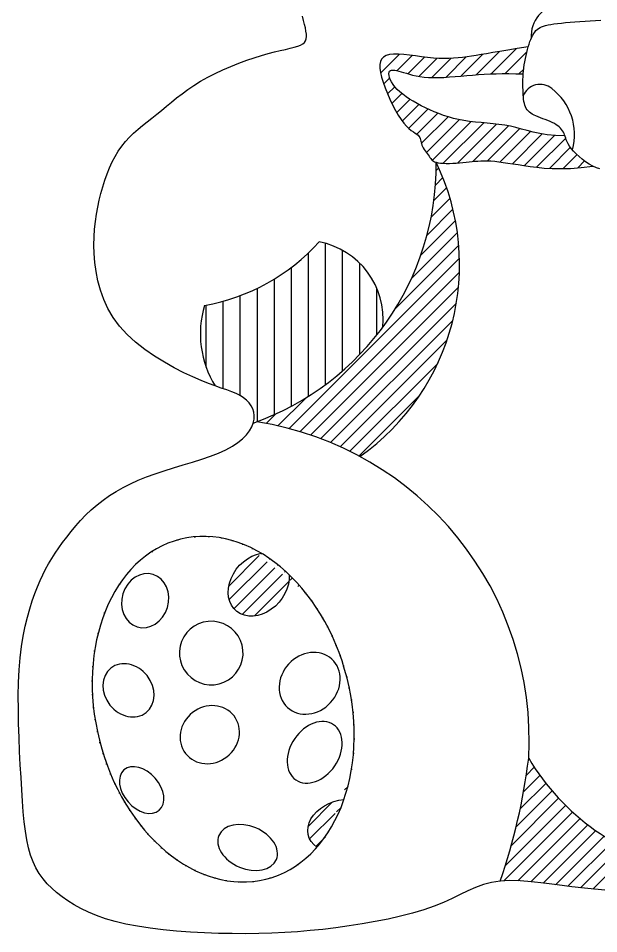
# Model space of a CAD drawing. Extents: x 1133 to 1381, y 1600 to 1873.
# Drawn here: x 1132.8 to 1239.2, y 1606.9 to 1774.7 of the extents above; entities that cross this region are included whole.
import ezdxf

# ---------------------------------------------------------------- set-up
doc = ezdxf.new("R2010")
doc.units = 0
doc.header["$LTSCALE"] = 10
doc.header["$MEASUREMENT"] = 0
for name, color, linetype in [('3', 3, 'CONTINUOUS'), ('7', 7, 'CONTINUOUS'), ('BH', 3, 'CONTINUOUS')]:
    doc.layers.add(name, color=color, linetype=linetype)
pattern_1 = [(45, (-10207.74603788839, 2496.279357756479), (-1.273452467092719, 1.273452467092719), [])]

msp = doc.modelspace()

# ---------------------------------------------------------------- hatches: boundary and pattern name
at = {"layer": 'BH'}
h = msp.add_hatch(dxfattribs=at)
h.set_pattern_fill('ANSI31', color=256, scale=14.40747, style=0)
h.set_pattern_definition(pattern_1)
h.paths.add_polyline_path([(1220.361887166126, 1764.566096118298), (1219.259640753669, 1764.530177021006), (1218.186242559976, 1764.479779071631), (1217.12741355849, 1764.415536138344), (1216.068874722652, 1764.338082089282), (1215.000417184687, 1764.249138821866), (1213.928112711896, 1764.154780350593), (1212.862103230464, 1764.062168719272), (1211.812530666446, 1763.978465971697), (1210.789536945929, 1763.910834151651), (1209.803263995071, 1763.866435302933), (1208.863853739927, 1763.852431469348), (1207.981448106657, 1763.875984694669), (1207.163799256297, 1763.941665876755), (1206.40910028974, 1764.043681329811), (1205.7131545429, 1764.173646222041), (1205.07176535162, 1764.323175721718), (1204.48073605177, 1764.483884997069), (1203.935869979217, 1764.647389216327), (1203.432970469856, 1764.805303547759), (1202.967840859505, 1764.949243159595), (1202.537566798126, 1765.071289044516), (1202.144363191759, 1765.165385493017), (1201.791727260537, 1765.225942620025), (1201.320756637711, 1765.258647961262), (1200.903359584801, 1765.11232481033), (1200.710047281531, 1764.733029904881), (1200.749206766503, 1764.261221584897), (1200.838152535949, 1763.899800534371), (1200.990747633219, 1763.499599650775), (1201.207691502381, 1763.070051867098), (1201.489683587408, 1762.620590116294), (1201.837423332374, 1762.160647331313), (1202.251610181249, 1761.699656445138), (1202.731777838859, 1761.245536463213), (1203.272797053116, 1760.800150681043), (1203.868372832712, 1760.363848466599), (1204.512210186314, 1759.936979187893), (1205.198014122616, 1759.519892212897), (1205.91948965033, 1759.112936909618), (1206.670341778101, 1758.716462646022), (1207.444275514668, 1758.330818790126), (1208.23651132992, 1757.956936989418), (1209.048331538697, 1757.598078009514), (1209.882533917116, 1757.258084895539), (1210.741916241235, 1756.940800692611), (1211.629276287171, 1756.650068445846), (1212.547411830983, 1756.389731200396), (1213.499120648787, 1756.163632001349), (1214.487200516669, 1755.975613893861), (1215.512409166848, 1755.826870550727), (1216.567344156194, 1755.707998155525), (1217.64256299778, 1755.606943519502), (1218.728623204583, 1755.511653453943), (1219.816082289677, 1755.410074770094), (1220.895497766085, 1755.290154279213), (1221.957427146834, 1755.139838792573), (1222.992427944948, 1754.947075121408), (1223.998473312815, 1754.705233711124), (1225.003198960399, 1754.429379543522), (1226.041656236885, 1754.140001234578), (1227.14889649157, 1753.857587400193), (1228.359971073734, 1753.60262665634), (1229.709931332611, 1753.395607618944), (1231.233828617498, 1753.257018903965), (1232.966714277654, 1753.207349127331), (1233.014206314649, 1753.065811587088), (1233.11439498968, 1752.765405368453), (1233.232799768513, 1752.444201783959), (1233.382432153867, 1752.09873460597), (1233.576303648426, 1751.725537606853), (1233.827425754907, 1751.32114455896), (1234.148809976048, 1750.882089234656), (1234.549419791711, 1750.408082781181), (1235.022026590677, 1749.911545845265), (1235.555353738901, 1749.408076448537), (1236.138124602287, 1748.913272612624), (1236.759062546813, 1748.442732359134), (1237.406890938386, 1748.012053709705), (1238.070333143007, 1747.636834685942), (1235.950263313969, 1747.37249214743), (1234.016839140068, 1747.222763930291), (1232.254588049494, 1747.170078731682), (1230.648037470375, 1747.19686524875), (1229.18171483088, 1747.285552178646), (1227.840147559202, 1747.418568218523), (1226.607863083515, 1747.57834206551), (1225.46938883194, 1747.747302416774), (1224.411014976611, 1747.91039892325), (1223.426082665459, 1748.062665051068), (1222.509695790282, 1748.201655220142), (1221.656958242955, 1748.324923850412), (1220.862973915318, 1748.430025361809), (1220.122846699222, 1748.514514174221), (1219.431680486534, 1748.575944707613), (1218.78457916908, 1748.611871381878), (1218.176005484114, 1748.62101317761), (1217.597857550631, 1748.606747318025), (1217.041392332963, 1748.573615586989), (1216.49786679554, 1748.526159768362), (1215.958537902716, 1748.468921646014), (1215.414662618849, 1748.406443003825), (1214.857497908341, 1748.343265625654), (1214.278300735576, 1748.283931295369), (1213.672116714341, 1748.232515972855), (1213.049146056112, 1748.191232322051), (1212.423377621793, 1748.161827182903), (1211.808800272271, 1748.146047395365), (1211.219402868499, 1748.145639799373), (1210.669174271339, 1748.162351234894), (1210.172103341671, 1748.197928541862), (1209.742178940453, 1748.254118560231), (1209.388901836732, 1748.332260533511), (1209.103820432345, 1748.4320633194), (1208.87399503732, 1748.552828179143), (1208.68648596166, 1748.693856374013), (1208.528353515389, 1748.854449165265), (1208.386658008509, 1749.033907814135), (1208.248459751001, 1749.231533581917), (1208.039092569854, 1749.536555544162), (1207.752496678891, 1749.923165454215), (1207.563122640546, 1750.178728012559), (1207.373398885091, 1750.441627293174), (1207.190669550298, 1750.708718989674), (1207.022278773993, 1750.976858795659), (1206.875570694019, 1751.242902404756), (1206.75788944815, 1751.503705510606), (1206.673315111053, 1751.756647856957), (1206.612871504845, 1752.001205388131), (1206.564318388368, 1752.237378098611), (1206.484205071802, 1752.61054318521), (1206.319222272823, 1753.013846337504), (1206.071501714814, 1753.292469147005), (1205.840219104872, 1753.481477129548), (1205.552981080609, 1753.680966126904), (1205.215383184448, 1753.90980200776), (1204.833020958788, 1754.186850640821), (1204.411489946047, 1754.530977894765), (1203.956385688629, 1754.961049638268), (1203.47330372895, 1755.495931740046), (1202.96783960941, 1756.154490068775), (1202.446754610804, 1756.947438575215), (1201.9214729676, 1757.852883538462), (1201.404584652659, 1758.84077931968), (1200.908679638867, 1759.881080280025), (1200.44634789902, 1760.94374078066), (1200.030179406025, 1761.998715182761), (1199.6727641327, 1763.015957847481), (1199.386692051954, 1763.965423135987), (1199.183853693405, 1764.822073016838), (1199.073341813873, 1765.580899888158), (1199.063549726978, 1766.241903755488), (1199.162870746317, 1766.805084624359), (1199.379698185508, 1767.27044250029), (1199.722425358177, 1767.637977388822), (1200.199445577917, 1767.907689295474), (1200.819152158349, 1768.079578225777), (1201.583993147849, 1768.156613810414), (1202.47263553387, 1768.153644180651), (1203.457801038619, 1768.088487092933), (1204.512211384326, 1767.97896030367), (1205.608588293226, 1767.842881569281), (1206.719653487497, 1767.698068646221), (1207.818128689374, 1767.562339290891), (1208.876735621063, 1767.453511259719), (1209.8745201372, 1767.385704833554), (1210.815824621812, 1767.358250390864), (1211.711315591368, 1767.366780834542), (1212.571659562325, 1767.406929067494), (1213.407523051108, 1767.474327992591), (1214.22957257417, 1767.564610512727), (1215.048474647985, 1767.673409530797), (1215.874895788984, 1767.796357949706), (1216.723850239086, 1767.930542132794), (1217.627743142266, 1768.078862285298), (1218.623327367917, 1768.245672072913), (1219.747355785483, 1768.435325161337), (1221.036581264385, 1768.65217521629), (1222.527756674039, 1768.900575903454), (1224.25763488389, 1769.184880888522), (1226.262968763333, 1769.509443837205), (1226.1175291453, 1768.993120521742), (1225.979029001892, 1768.454266726594), (1225.849203196884, 1767.898948350148), (1225.729786594033, 1767.333231290786), (1225.622514057141, 1766.763181446875), (1225.529120449939, 1766.194864716777), (1225.451340636255, 1765.634346998873), (1225.390331191062, 1765.086610995399), (1225.344935534496, 1764.552306624033), (1223.984505981509, 1764.580641616405), (1222.710040753489, 1764.591962284152), (1221.507260823881, 1764.586902495397)])
h = msp.add_hatch(dxfattribs=at)
h.set_pattern_fill('ANSI31', color=256, scale=14.40747, style=0)
h.set_pattern_definition(pattern_1)
edge = h.paths.add_edge_path()
edge.add_ellipse((1170.618638479435, 1729.610089743697), major_axis=(-30.44382531710824, 30.44382531710824), ratio=0.9999999999997402, start_angle=170.1507640703884, end_angle=250.77590938132408, ccw=False)
edge.add_ellipse((1167.435026448698, 1642.458916473212), major_axis=(-41.7194498633984, 41.7194498633984), ratio=0.999999999999766, start_angle=-73.29980519416345, end_angle=-53.81462249013732)
edge.add_ellipse((1159.251216148048, 1747.850750374313), major_axis=(-35.45433244507495, 35.45433244507496), ratio=0.9999999999993264, start_angle=155.0924444762875, end_angle=225.5502378380946)
h = msp.add_hatch(dxfattribs=at)
h.set_pattern_fill('ANSI31', color=256, scale=25, angle=45, style=0)
h.set_pattern_definition([(90, (-10207.74603788839, 2496.279357756479), (-3.125, 6.661338147750939e-16), [])])
h.paths.add_polyline_path([(1166.949740279981, 1722.113554269747, 0.2149602862366726), (1168.917563529825, 1707.342996996094), (1170.032478737761, 1706.951376734907), (1171.035214363772, 1706.601452842346), (1171.934884686094, 1706.270981550288), (1172.740603982547, 1705.93771909078), (1173.461486531121, 1705.5794216957), (1174.104240191009, 1705.177946881291), (1174.665947145868, 1704.731557301195), (1175.383252530113, 1703.993722219564), (1175.958164711532, 1702.856519719744), (1176.111857659362, 1701.581586139608), (1175.881056536326, 1700.548871057403, 0.1504657674732039), (1199.607295853757, 1718.094974312555, 0.3892084000403523), (1187.939110975787, 1733.762521527487, -0.1685301308767509)])
h = msp.add_hatch(dxfattribs=at)
h.set_pattern_fill('ANSI31', color=256, scale=14.40747, style=0)
h.set_pattern_definition(pattern_1)
edge = h.paths.add_edge_path()
edge.add_ellipse((1176.877138903996, 1670.940806204113), major_axis=(4.159615689728428, 4.801804905435451), ratio=0.779610431523168, start_angle=43.0705274632348, end_angle=322.1530142860395)
edge.add_ellipse((1170.378495552766, 1648.096098352635), major_axis=(-7.836957216008646, 31.15953945733951), ratio=0.7278456285924381, start_angle=-35.97628424776423, end_angle=310.7092776008748, ccw=False)
edge = h.paths.add_edge_path(flags=16)
edge.add_ellipse((1192.036627557563, 1626.708791994633), major_axis=(6.008333321225041, 1.939190886261604), ratio=0.739756260949838, start_angle=72.33707234521982, end_angle=210.0542276160182)
edge.add_ellipse((1170.378495552766, 1648.096098352635), major_axis=(-7.83695721392382, 31.15953945766969), ratio=0.7278456285931284, start_angle=-131.9000478726806, end_angle=206.6469006063168, ccw=False)
h = msp.add_hatch(dxfattribs=at)
h.set_pattern_fill('ANSI31', color=256, scale=14.40747, style=0)
h.set_pattern_definition(pattern_1)
edge = h.paths.add_edge_path()
edge.add_line((1231.568657806907, 1615.873993370062), (1229.104920840517, 1616.189635469076))
edge.add_line((1229.104920840517, 1616.189635469076), (1226.842991693717, 1616.450294738081))
edge.add_line((1226.842991693717, 1616.450294738081), (1224.769110748653, 1616.625425163495))
edge.add_line((1224.769110748653, 1616.625425163496), (1222.869518387479, 1616.684480731727))
edge.add_line((1222.869518387479, 1616.684480731727), (1221.130454992363, 1616.596915429167))
edge.add_ellipse((1115.306501441992, 1652.950640550118), major_axis=(79.12111752024055, 79.12111752024052), ratio=0.9999999999978076, start_angle=296.040855133654, end_angle=307.8852115983602)
edge.add_ellipse((1263.255914870704, 1660.991554370952), major_axis=(-30.35174460919703, 30.35174460919704), ratio=0.9999999999997504, start_angle=75.67732001859983, end_angle=171.9830050874782)
edge.add_ellipse((1351.866906764099, 1629.049845362104), major_axis=(-44.42947999925751, 44.42947999925752), ratio=0.9999999999944876, start_angle=47.14018280655269, end_angle=57.53012410751355)
edge.add_line((1290.530679807111, 1615.418093876417), (1289.182491742498, 1615.277327715596))
edge.add_line((1289.182491742496, 1615.277327715596), (1287.815957514214, 1615.106015546724))
edge.add_line((1287.815957514214, 1615.106015546724), (1286.43260596276, 1614.920957673106))
edge.add_line((1286.43260596276, 1614.920957673106), (1285.033965928584, 1614.738954398084))
edge.add_line((1285.033965928582, 1614.738954398083), (1283.621566252157, 1614.576806024997))
edge.add_line((1283.621566252157, 1614.576806024997), (1282.189546348249, 1614.447749156483))
edge.add_line((1282.189546348249, 1614.447749156483), (1280.702487929006, 1614.35076559259))
edge.add_line((1280.702487929007, 1614.35076559259), (1279.117583280869, 1614.281273432622))
edge.add_line((1279.117583280869, 1614.281273432622), (1277.392024690324, 1614.234690775946))
edge.add_line((1277.392024690325, 1614.234690775944), (1275.48300444386, 1614.206435721888))
edge.add_line((1275.48300444386, 1614.20643572189), (1273.347714827891, 1614.191926369809))
edge.add_line((1273.347714827891, 1614.191926369809), (1270.943348128905, 1614.186580819045))
edge.add_line((1270.943348128903, 1614.186580819045), (1268.227096633387, 1614.18581716894))
edge.add_line((1268.227096633389, 1614.185817168938), (1265.17602763839, 1614.187217194438))
edge.add_line((1265.17602763839, 1614.18721719444), (1261.846708483428, 1614.197017373002))
edge.add_line((1261.846708483428, 1614.197017373002), (1258.315581518631, 1614.223617857653))
edge.add_line((1258.315581518631, 1614.223617857653), (1254.659089094172, 1614.275418801444))
edge.add_line((1254.659089094172, 1614.275418801442), (1250.953673560154, 1614.360820357422))
edge.add_line((1250.953673560154, 1614.360820357422), (1247.275777266705, 1614.488222678641))
edge.add_line((1247.275777266705, 1614.488222678641), (1243.701842563974, 1614.66602591815))
edge.add_line((1243.701842563973, 1614.666025918152), (1240.308311802088, 1614.902630228977))
edge.add_line((1240.308311802088, 1614.902630228977), (1237.156593669841, 1615.199944736418))
edge.add_line((1237.156593669841, 1615.199944736418), (1234.247962210738, 1615.533914454643))
edge.add_line((1234.24796221074, 1615.533914454643), (1231.568657806907, 1615.87399337006))

# ---------------------------------------------------------------- linework, layer by layer
at = {"layer": '3', "extrusion": (0, 0, -1)}
for centre, major_axis, ratio, start_param, end_param in [((1176.877138903996, 1670.940806204113), (4.159615689747239, 4.801804905419933), 0.7796104315210368, 0.6605545126609953, 5.531462792370299), ((1153.028679419722, 1651.548900802145), (-3.235254836482737, 4.063065245556422), 0.8350446762803215, 3.141592653602734, 9.42477796078232), ((1167.910857372321, 1643.422769157472), (4.445086871000045, 3.438318620920376), 0.9140578164493115, 3.141592653536438, 9.424777960716025), ((1155.432012340721, 1633.265103159749), (-3.235256873936623, 3.693697145883927), 0.6721053525028439, 3.141592653595382, 9.424777960774968), ((1192.036627557563, 1626.708791994633), (6.008333321225041, 1.939190886261604), 0.7397562609498379, 2.617047427546467, 5.020665223502164)]:
    msp.add_ellipse(centre, major_axis=major_axis, ratio=ratio, start_param=start_param, end_param=end_param, dxfattribs=at)
for centre, major_axis, ratio in [((1156.079064530499, 1667.985849871595), (1.478974105423616, 4.801804905403177), 0.8493932369728342), ((1186.213163961987, 1652.841694341805), (4.067178789332809, 4.432435652330391), 0.8674575561778153), ((1187.137524815251, 1640.19078357806), (3.450335389733648, 5.062555723160894), 0.7243722249519237)]:
    msp.add_ellipse(centre, major_axis=major_axis, ratio=ratio, dxfattribs=at)
at = {"layer": '3', "extrusion": (0, 0, -0.9999999999999998)}
msp.add_ellipse((1168.188166035781, 1658.382238907159), major_axis=(-4.124650051946513, 4.124650051946513), ratio=0.9999999999948694, start_param=3.519652316608716, end_param=9.802837623788303, dxfattribs=at)
at = {"layer": '3', "extrusion": (0, 0, -0.9999999999999999)}
msp.add_ellipse((1174.843549509314, 1622.738067908838), major_axis=(-5.268844231117317, 2.216217826141511), ratio=0.6791325281698634, start_param=3.141592653587718, end_param=9.424777960767305, dxfattribs=at)
at = {"layer": '7'}
for points in [[(1240.308311802088, 1614.902630228977), (1237.156593669841, 1615.199944736418), (1234.24796221074, 1615.533914454643), (1231.568657806907, 1615.873993370062), (1229.104920840517, 1616.189635469076), (1226.842991693717, 1616.450294738081), (1224.769110748653, 1616.625425163496), (1222.869518387479, 1616.684480731727), (1221.130454992363, 1616.596915429165), (1219.533574402079, 1616.341983422164), (1218.042184282029, 1615.938139596827), (1216.615005754258, 1615.413639019163), (1215.210759940794, 1614.796736755212), (1213.788167963707, 1614.115687871008), (1212.305950945023, 1613.398747432575), (1210.722830006767, 1612.674170505961), (1208.997526270985, 1611.970212157177), (1207.100277998368, 1611.310345587382), (1205.047392004182, 1610.698916538257), (1202.866692242287, 1610.135488886588), (1200.586002666612, 1609.619626509166), (1198.23314723102, 1609.150893282795), (1195.835949889415, 1608.728853084263), (1193.422234595706, 1608.353069790361), (1191.019825303774, 1608.02310727789), (1188.649705651675, 1607.73847632025), (1186.305498014139, 1607.498475277274), (1183.9739844501, 1607.302349405383), (1181.64194701841, 1607.149343961046), (1179.296167778022, 1607.038704200681), (1176.923428787793, 1606.969675380733), (1174.510512106654, 1606.941502757634), (1172.044199793503, 1606.953431587828), (1169.518611365624, 1607.005293659198), (1166.957216173754, 1607.0992668854), (1164.390821027037, 1607.238115711531), (1161.850232734609, 1607.424604582671), (1159.366258105634, 1607.661497943946), (1156.969703949229, 1607.951560240432), (1154.691377074509, 1608.297555917217), (1152.562084290661, 1608.702249419432), (1150.605328804631, 1609.167057976518), (1148.815399414792, 1609.688009955478), (1147.179281317414, 1610.259786507688), (1145.6839597087, 1610.877068784512), (1144.316419784875, 1611.534537937323), (1143.063646742186, 1612.226875117472), (1141.91262577684, 1612.948761476346), (1140.850342085059, 1613.694878165321), (1139.865949997071, 1614.46276275558), (1138.957280378896, 1615.261378497682), (1138.124333230515, 1616.102545062004), (1137.367108551945, 1616.998082118926), (1136.685606343193, 1617.959809338849), (1136.079826604255, 1618.999546392131), (1135.549769335106, 1620.129112949173), (1135.095434535797, 1621.360328680343), (1134.715163984221, 1622.70356508095), (1134.400666570231, 1624.163400945978), (1134.141992961524, 1625.742966895317), (1133.929193825848, 1627.44539354886), (1133.752319830975, 1629.273811526535), (1133.601421644629, 1631.231351448205), (1133.466549934552, 1633.321143933799), (1133.337755368495, 1635.546319603196), (1133.208369205004, 1637.903588116125), (1133.084845065961, 1640.36397529159), (1132.976917164031, 1642.892085988422), (1132.894319711875, 1645.452525065441), (1132.846786922177, 1648.009897381475), (1132.844053007599, 1650.528807795357), (1132.895852180825, 1652.973861165894), (1133.011918654516, 1655.30966235194), (1133.19893909824, 1657.507591233203), (1133.451410009056, 1659.566127772971), (1133.760780340979, 1661.49052695544), (1134.118499047972, 1663.286043764791), (1134.516015083953, 1664.957933185206), (1134.944777402961, 1666.511450200886), (1135.396234958913, 1667.951849795996), (1135.861836705821, 1669.284386954747), (1136.335326217853, 1670.516169469198), (1136.819625550237, 1671.661716362991), (1137.319951378449, 1672.737399467665), (1137.841520377917, 1673.759590614762), (1138.389549224095, 1674.744661635792), (1138.96925459241, 1675.708984362296), (1139.585853158364, 1676.668930625814), (1140.244561597359, 1677.640872257871), (1140.949825736197, 1678.636777998237), (1141.703008006856, 1679.65100421969), (1142.504699992685, 1680.673504203207), (1143.355493276986, 1681.694231229822), (1144.255979443084, 1682.703138580513), (1145.206750074305, 1683.690179536303), (1146.208396753973, 1684.645307378196), (1147.261511065415, 1685.558475387184), (1148.367276172812, 1686.421803783938), (1149.529241563894, 1687.236080547777), (1150.751548307246, 1688.004260597687), (1152.038337471502, 1688.729298852626), (1153.393750125251, 1689.414150231589), (1154.821927337052, 1690.061769653546), (1156.327010175564, 1690.675112037485), (1157.913139709375, 1691.257132302362), (1159.578343995672, 1691.811770339247), (1161.296199046217, 1692.346905927461), (1163.034167861306, 1692.871403818413), (1164.759713441303, 1693.394128763512), (1166.440298786523, 1693.923945514149), (1168.043386897336, 1694.469718821749), (1169.536440774056, 1695.040313437703), (1170.886923417025, 1695.64459411341), (1172.068903824069, 1696.288470683145), (1173.082874982916, 1696.966033312645), (1173.935935878753, 1697.668417250499), (1174.63518549682, 1698.386757745317), (1175.18772282228, 1699.11219004566), (1175.600646840394, 1699.835849400162), (1175.881056536326, 1700.548871057403), (1176.036050895311, 1701.242390265959), (1176.072433110865, 1701.908625743372), (1175.995823209925, 1702.544130082764), (1175.811545427701, 1703.146539346191), (1175.524923999454, 1703.713489595699), (1175.141283160445, 1704.242616893353), (1174.665947145864, 1704.7315573012), (1174.104240191018, 1705.177946881297), (1173.46148653112, 1705.579421695698), (1172.740603982527, 1705.937719090784), (1171.934884686099, 1706.270981550297), (1171.035214363859, 1706.601452842306), (1170.032478737763, 1706.951376734878), (1168.917563529836, 1707.342996996091), (1167.681354462033, 1707.798557394), (1166.314737256356, 1708.340301696675), (1164.808597634783, 1708.990473672202), (1163.16309923343, 1709.766514457187), (1161.415517344827, 1710.666654662395), (1159.612405175567, 1711.684322267145), (1157.800315932316, 1712.812945250738), (1156.025802821696, 1714.045951592501), (1154.335419050323, 1715.376769271741), (1152.775717824843, 1716.798826267763), (1151.393252351871, 1718.305550559884), (1150.223722748178, 1719.88841442269), (1149.259416771038, 1721.531067311877), (1148.481769087852, 1723.21520297843), (1147.872214365996, 1724.922515173294), (1147.412187272896, 1726.634697647467), (1147.083122475973, 1728.333444151893), (1146.866454642561, 1730.00044843757), (1146.743618440127, 1731.617404255452), (1146.698144910744, 1733.170053237503), (1146.721950595327, 1734.660328539625), (1146.809048409552, 1736.09421119871), (1146.953451269004, 1737.477682251656), (1147.149172089363, 1738.816722735353), (1147.390223786209, 1740.117313686691), (1147.670619275203, 1741.38543614256), (1147.984371471995, 1742.627071139861), (1148.327061336809, 1743.846206036511), (1148.700542008439, 1745.038853474593), (1149.108234670246, 1746.199032417217), (1149.553560505667, 1747.320761827468), (1150.039940698058, 1748.398060668485), (1150.570796430829, 1749.424947903351), (1151.149548887393, 1750.395442495179), (1151.77961925111, 1751.303563407078), (1152.462718110428, 1752.146320121083), (1153.193713673982, 1752.932684194797), (1153.965763555467, 1753.674617704803), (1154.772025368537, 1754.384082727629), (1155.60565672691, 1755.073041339838), (1156.459815244214, 1755.753455617976), (1157.327658534172, 1756.437287638584), (1158.202344210455, 1757.136499478222), (1159.080165982499, 1757.860062694072), (1159.969961942812, 1758.604986765828), (1160.883706279641, 1759.365290653843), (1161.8333731813, 1760.134993318468), (1162.830936836011, 1760.908113720046), (1163.888371432069, 1761.678670818901), (1165.017651157741, 1762.440683575398), (1166.230750201297, 1763.188170949876), (1167.533798207156, 1763.915151903124), (1168.909546644589, 1764.615645397802), (1170.334902439012, 1765.28367039701), (1171.786772515821, 1765.91324586386), (1173.242063800437, 1766.498390761473), (1174.677683218279, 1767.033124052936), (1176.070537694739, 1767.51146470136), (1177.397534155287, 1767.927431669857), (1178.638858171404, 1768.278034440445), (1179.787809898949, 1768.572244570767), (1180.840968139875, 1768.822024137371), (1181.79491169615, 1769.039335216794), (1182.64621936975, 1769.236139885599), (1183.391469962597, 1769.424400220323), (1184.027242276661, 1769.61607829754), (1184.550115113892, 1769.823136193763), (1184.958948074134, 1770.056539145167), (1185.261723948757, 1770.323265026282), (1185.468706327005, 1770.629294871213), (1185.590158798121, 1770.980609714103), (1185.636344951372, 1771.383190589082), (1185.617528375955, 1771.843018530266), (1185.543972661182, 1772.366074571801), (1185.425941396226, 1772.958339747804), (1185.273270521056, 1773.622946980569), (1185.094085378119, 1774.351636745168), (1184.896083660611, 1775.133301404781)], [(1239.400181318946, 1747.111195883223), (1238.738112526584, 1747.332673309485), (1238.070333143007, 1747.636834685942), (1237.406890938386, 1748.012053709705), (1236.759062546787, 1748.442732359134), (1236.138124602287, 1748.913272612624), (1235.555353738901, 1749.408076448537), (1235.022026590677, 1749.911545845265), (1234.549419791711, 1750.408082781181), (1234.148809976048, 1750.882089234656), (1233.827425754907, 1751.32114455896), (1233.576303648426, 1751.725537606853), (1233.382432153867, 1752.09873460597), (1233.232799768513, 1752.444201783959), (1233.11439498968, 1752.765405368453), (1233.014206314649, 1753.065811587101), (1232.919222240684, 1753.348886667549), (1232.816431265095, 1753.618096837421), (1232.694556752193, 1753.876402833303), (1232.549261534419, 1754.124743427481), (1232.377943311218, 1754.363551901184), (1232.177999782058, 1754.593261535616), (1231.946828646402, 1754.814305612001), (1231.681827603672, 1755.027117411557), (1231.380394353382, 1755.232130215511), (1231.039926594951, 1755.429777305075), (1230.659918325235, 1755.620564173178), (1230.248248730624, 1755.805285159488), (1229.814893294897, 1755.98480681539), (1229.369827501858, 1756.159995692273), (1228.923026835288, 1756.331718341522), (1228.484466778962, 1756.500841314506), (1228.064122816664, 1756.668231162606), (1227.671970432171, 1756.834754437214), (1227.316033385498, 1757.001783182615), (1226.996528541518, 1757.172711414756), (1226.711721041369, 1757.351438642514), (1226.459876026136, 1757.541864374736), (1226.239258636951, 1757.747888120284), (1226.048134014925, 1757.973409388023), (1225.884767301146, 1758.222327686801), (1225.747423636722, 1758.498542525505), (1225.634223587565, 1758.804870216369), (1225.542709418565, 1759.139794285284), (1225.470278819457, 1759.500715061504), (1225.414329479881, 1759.885032874305), (1225.37225908955, 1760.290148052954), (1225.341465338155, 1760.713460926714), (1225.319345915384, 1761.152371824874), (1225.303298510949, 1761.604281076676), (1225.291443677697, 1762.06709450294), (1225.284793421089, 1762.540739890575), (1225.28508260982, 1763.025650518053), (1225.294046112507, 1763.522259663818), (1225.313418797867, 1764.031000606321), (1225.344935534496, 1764.552306624033), (1225.390331191062, 1765.086610995399), (1225.451340636255, 1765.634346998873), (1225.529120449939, 1766.194864716777), (1225.622514057141, 1766.763181446875), (1225.729786594033, 1767.333231290786), (1225.849203196884, 1767.898948350148), (1225.979029001892, 1768.454266726594), (1226.1175291453, 1768.993120521729), (1226.262968763333, 1769.509443837205), (1226.41361299221, 1769.997170774641), (1226.568305256907, 1770.451318632258), (1226.728202137339, 1770.871237494681), (1226.895038502149, 1771.257360643134), (1227.070549220025, 1771.610121358832), (1227.256469159591, 1771.929952922992), (1227.454533189511, 1772.217288616841), (1227.666476178458, 1772.472561721605), (1227.894032995046, 1772.696205518476), (1228.139878227094, 1772.889230991923), (1228.410445338675, 1773.054959939289), (1228.713107513084, 1773.197291861121), (1229.055237933519, 1773.320126258006), (1229.444209783274, 1773.427362630502), (1229.887396245547, 1773.522900479182), (1230.392170503586, 1773.610639304619), (1230.965905740659, 1773.694478607364), (1231.613445125822, 1773.777523545992), (1232.329511771617, 1773.859701911142), (1233.106298776447, 1773.940147151396), (1233.935999238618, 1774.017992715397), (1234.81080625655, 1774.09237205176), (1235.722912928624, 1774.162418609098), (1236.664512353189, 1774.227265836023), (1237.627797628626, 1774.286047181171), (1238.60445584934, 1774.337607239937), (1239.584150093853, 1774.379635194795)], [(1226.262968763333, 1769.509443837205), (1224.257634883867, 1769.184880888522), (1222.527756674039, 1768.900575903454), (1221.036581264385, 1768.65217521629), (1219.747355785483, 1768.435325161337), (1218.623327367917, 1768.245672072913), (1217.627743142266, 1768.078862285298), (1216.723850239086, 1767.930542132794), (1215.874895788984, 1767.796357949706), (1215.048474647985, 1767.673409530797), (1214.22957257417, 1767.564610512727), (1213.407523051108, 1767.474327992579), (1212.571659562325, 1767.406929067494), (1211.711315591368, 1767.366780834542), (1210.815824621812, 1767.358250390864), (1209.8745201372, 1767.385704833554), (1208.876735621063, 1767.453511259719), (1207.818128689374, 1767.562339290878), (1206.719653487497, 1767.698068646221), (1205.608588293226, 1767.842881569281), (1204.512211384326, 1767.978960303657), (1203.457801038619, 1768.08848709292), (1202.47263553387, 1768.153644180651), (1201.583993147849, 1768.156613810401), (1200.819152158349, 1768.079578225777), (1200.199445577917, 1767.907689295462), (1199.722425358177, 1767.637977388822), (1199.379698185508, 1767.27044250029), (1199.162870746317, 1766.805084624359), (1199.063549726978, 1766.241903755488), (1199.073341813873, 1765.580899888158), (1199.183853693405, 1764.822073016827), (1199.386692051954, 1763.965423135987), (1199.6727641327, 1763.015957847481), (1200.030179406025, 1761.998715182761), (1200.44634789902, 1760.94374078066), (1200.908679638844, 1759.881080280025), (1201.404584652659, 1758.840779319669), (1201.9214729676, 1757.852883538462), (1202.446754610804, 1756.947438575215), (1202.96783960941, 1756.154490068762), (1203.47330372895, 1755.495931740046), (1203.956385688629, 1754.961049638268), (1204.411489946047, 1754.530977894752), (1204.833020958788, 1754.186850640821), (1205.215383184448, 1753.90980200776), (1205.552981080609, 1753.680966126904), (1205.840219104872, 1753.481477129535), (1206.071501714814, 1753.292469146993), (1206.244205998628, 1753.098220622947), (1206.367599566811, 1752.895587250556), (1206.453922660448, 1752.684569035348), (1206.515415520606, 1752.465165982863), (1206.564318388368, 1752.237378098611), (1206.612871504845, 1752.001205388131), (1206.673315111078, 1751.756647856957), (1206.75788944815, 1751.503705510606), (1206.875570694019, 1751.242902404756), (1207.022278773993, 1750.976858795646), (1207.190669550298, 1750.708718989661), (1207.373398885067, 1750.441627293174), (1207.563122640546, 1750.178728012559), (1207.752496678891, 1749.923165454215), (1207.934176862305, 1749.678083924489), (1208.100819052965, 1749.446627729794), (1208.248459751027, 1749.231533581891), (1208.386658008509, 1749.033907814135), (1208.528353515389, 1748.854449165254), (1208.68648596166, 1748.693856374013), (1208.87399503732, 1748.552828179143), (1209.103820432345, 1748.4320633194), (1209.388901836732, 1748.332260533511), (1209.742178940453, 1748.254118560231), (1210.172103341671, 1748.197928541862), (1210.669174271339, 1748.162351234894), (1211.219402868499, 1748.145639799373), (1211.808800272271, 1748.146047395365), (1212.423377621793, 1748.161827182903), (1213.049146056112, 1748.191232322051), (1213.672116714341, 1748.232515972855), (1214.278300735576, 1748.283931295369), (1214.857497908341, 1748.343265625654), (1215.414662618849, 1748.406443003825), (1215.958537902716, 1748.468921646014), (1216.49786679554, 1748.526159768362), (1217.041392332963, 1748.573615586989), (1217.597857550631, 1748.606747318025), (1218.176005484114, 1748.62101317761), (1218.78457916908, 1748.611871381878), (1219.431680486534, 1748.575944707613), (1220.122846699222, 1748.514514174221), (1220.862973915318, 1748.430025361797), (1221.656958242955, 1748.324923850412), (1222.509695790282, 1748.201655220142), (1223.426082665459, 1748.062665051068), (1224.411014976611, 1747.91039892325), (1225.46938883194, 1747.747302416774), (1226.607863083515, 1747.57834206551), (1227.840147559202, 1747.418568218523), (1229.18171483088, 1747.285552178646), (1230.648037470375, 1747.19686524875), (1232.254588049494, 1747.170078731682), (1234.016839140068, 1747.222763930291), (1235.950263313969, 1747.37249214743), (1238.070333143007, 1747.636834685942)], [(1232.966714277654, 1753.207349127331), (1231.233828617498, 1753.257018903965), (1229.709931332611, 1753.395607618944), (1228.359971073734, 1753.60262665634), (1227.14889649157, 1753.857587400193), (1226.041656236885, 1754.140001234566), (1225.003198960376, 1754.429379543535), (1223.998473312815, 1754.705233711124), (1222.992427944948, 1754.947075121408), (1221.957427146834, 1755.13983879256), (1220.895497766085, 1755.290154279213), (1219.816082289677, 1755.410074770094), (1218.728623204583, 1755.511653453943), (1217.642562997757, 1755.606943519502), (1216.567344156194, 1755.707998155525), (1215.512409166848, 1755.826870550727), (1214.487200516669, 1755.975613893861), (1213.499120648787, 1756.163632001349), (1212.547411830983, 1756.389731200383), (1211.629276287171, 1756.650068445846), (1210.741916241235, 1756.940800692601), (1209.882533917116, 1757.258084895539), (1209.048331538697, 1757.598078009514), (1208.23651132992, 1757.956936989418), (1207.444275514668, 1758.330818790126), (1206.670341778125, 1758.716462646022), (1205.91948965033, 1759.112936909618), (1205.198014122616, 1759.519892212897), (1204.512210186314, 1759.936979187893), (1203.868372832712, 1760.363848466599), (1203.272797053116, 1760.800150681031), (1202.731777838859, 1761.245536463213), (1202.251610181249, 1761.699656445126), (1201.837423332374, 1762.160647331313), (1201.489683587408, 1762.620590116294), (1201.207691502381, 1763.070051867098), (1200.990747633219, 1763.499599650775), (1200.838152535949, 1763.899800534371), (1200.749206766503, 1764.261221584897), (1200.723210880906, 1764.574429869412), (1200.759465435085, 1764.829992454948), (1200.856804689049, 1765.020980211561), (1201.012197718683, 1765.150479221285), (1201.222147303877, 1765.224079369225), (1201.483156224525, 1765.247370540445), (1201.791727260537, 1765.225942620025), (1202.144363191759, 1765.165385493017), (1202.537566798126, 1765.071289044516), (1202.967840859505, 1764.949243159595), (1203.432970469832, 1764.805303547759), (1203.935869979217, 1764.647389216327), (1204.48073605177, 1764.483884997057), (1205.07176535162, 1764.323175721718), (1205.7131545429, 1764.173646222041), (1206.40910028974, 1764.043681329811), (1207.163799256297, 1763.941665876755), (1207.981448106657, 1763.875984694658), (1208.863853739927, 1763.852431469348), (1209.803263995071, 1763.866435302933), (1210.789536945929, 1763.910834151651), (1211.812530666446, 1763.978465971697), (1212.862103230464, 1764.062168719272), (1213.928112711919, 1764.154780350593), (1215.000417184687, 1764.249138821853), (1216.068874722652, 1764.338082089282), (1217.12741355849, 1764.415536138344), (1218.186242559976, 1764.479779071631), (1219.259640753669, 1764.530177020995), (1220.361887166126, 1764.566096118298), (1221.507260823881, 1764.586902495397), (1222.710040753489, 1764.591962284152), (1223.984505981509, 1764.580641616405), (1225.344935534496, 1764.552306624033)]]:
    msp.add_lwpolyline(points, dxfattribs=at)
for centre, radius, start, end in [((1232.730626503309, 1771.473656326227), 5.933144829277133, 96.74091700079343, 183.9562647136523), ((1228.427657478449, 1759.345170774222), 3.281399870354115, 49.51686650348811, 159.3608118918769), ((1224.2253954103, 1753.456863985568), 10.50694015284949, 344.4778137228658, 52.93584535552528), ((1159.251216148048, 1747.850750374313), 50.13999778870254, 289.3700568140162, 0.5502378380797238), ((1170.618638479435, 1729.610089743697), 43.05407065398148, 305.1507640704096, 25.77590938131044), ((1160.654981934909, 1758.189634426546), 36.62113518315075, 279.8976487064228, 318.1623435376482), ((1185.233962381177, 1719.569268562424), 14.44874591960195, 354.1435674759232, 79.20918962517153), ((1184.318120778922, 1716.911113977427), 18.13080324065097, 163.3251942028883, 211.8520152287159), ((1167.435026448698, 1642.458916473212), 59.0002118115589, 356.7282787303665, 81.11852196386224), ((1115.306501441992, 1652.950640550105), 111.894157466771, 341.0408551337067, 352.88521159842), ((1263.255914870704, 1660.991554370952), 42.92384886800705, 210.6773200186117, 306.9830050874683)]:
    msp.add_arc(centre, radius, start, end, dxfattribs=at)
at = {"layer": '7', "extrusion": (0, 0, -1)}
msp.add_ellipse((1170.378495552766, 1648.096098352635), major_axis=(-7.83695721465285, 31.15953945729833), ratio=0.7278456285897295, dxfattribs=at)

doc.saveas('drawing.dxf')
